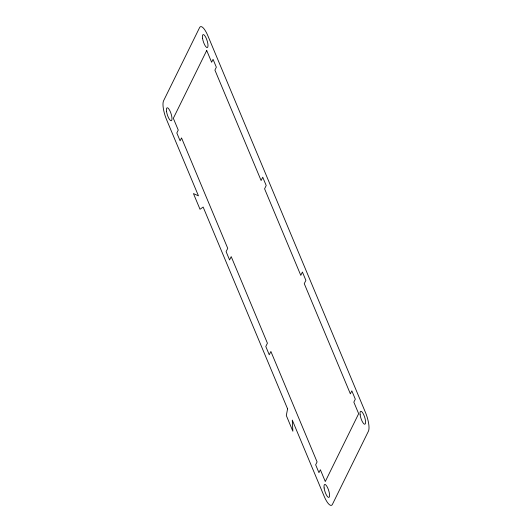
<?xml version="1.0" encoding="UTF-8"?>
<svg xmlns="http://www.w3.org/2000/svg" width="532" height="532" viewBox="0 0 532 532"><rect width="100%" height="100%" fill="white"/><g stroke="black" fill="none" stroke-linecap="round" stroke-linejoin="round"><path stroke-width="0.8" d="M287.573 408.835L286.316 415.545L292.879 431.239L292.261 420.047L324.154 496.276A15.149 4.329 72.1 0 0 332.42 504.376L368.43 431.193A15.149 4.329 72.1 0 0 365.437 412.386L207.846 35.724A15.149 4.329 72.1 0 0 199.58 27.624L163.57 100.807A15.149 4.329 72.1 0 0 166.563 119.614L198.456 195.843L193.448 193.582L200.012 209.275L203.144 207.054L287.573 408.835M206.709 50.48L173.332 118.31L178.253 130.081L176.83 132.98L180.109 140.827L181.538 137.928L227.736 248.351L226.113 251.649L229.585 259.949L231.207 256.643L267.416 343.187L265.794 346.485L269.265 354.784L270.888 351.479L317.085 461.902L315.662 464.802L318.941 472.649L320.37 469.749L325.291 481.52L358.668 413.69L353.84 402.145L355.31 399.153L351.838 390.86L350.369 393.846L304.264 283.649L305.887 280.351L302.415 272.052L300.793 275.357L264.584 188.813L266.206 185.515L262.735 177.216L261.112 180.521L214.915 70.098L216.338 67.198L213.059 59.351L211.63 62.251L206.709 50.48M360.117 414.774A6.816 1.948 72.1 0 0 364.819 424.243A6.816 1.948 72.1 0 0 363.469 414.195A6.816 1.948 72.1 0 0 360.117 414.774M324.108 487.964A6.816 1.948 72.1 0 0 328.809 497.427A6.816 1.948 72.1 0 0 327.459 487.379A6.816 1.948 72.1 0 0 324.108 487.964M166.543 111.501A6.816 1.948 72.1 0 0 171.284 120.751A6.816 1.948 72.1 0 0 169.775 110.53A6.816 1.948 72.1 0 0 166.543 111.501M202.546 38.277A6.816 1.948 72.1 0 0 207.28 47.574A6.816 1.948 72.1 0 0 205.804 37.38A6.816 1.948 72.1 0 0 202.546 38.277"/></g></svg>
